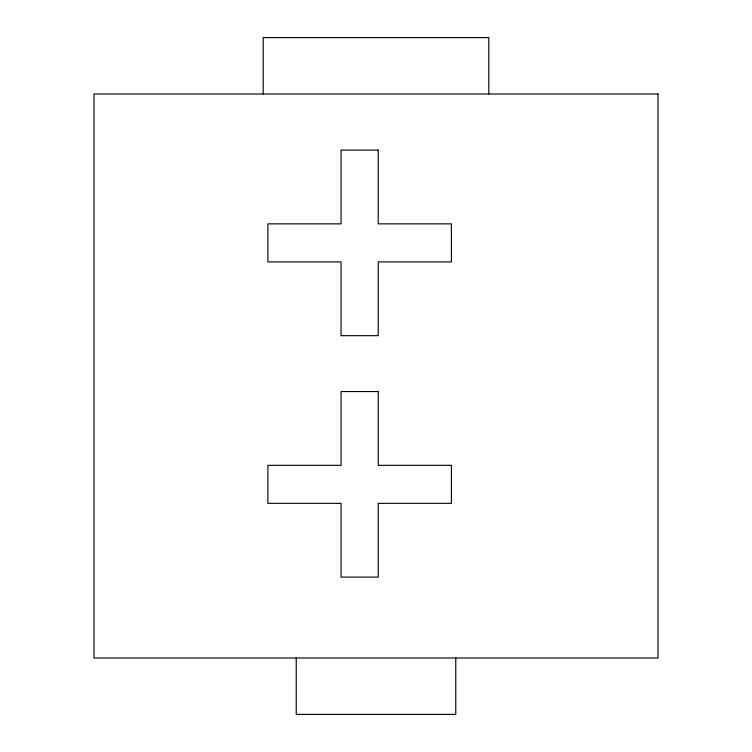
<?xml version="1.0" encoding="UTF-8"?>
<svg xmlns="http://www.w3.org/2000/svg" width="752" height="752" viewBox="0 0 752 752"><rect width="100%" height="100%" fill="white"/><g stroke="black" fill="none" stroke-linecap="round" stroke-linejoin="round"><path stroke-width="1.13" d="M488.8 94L488.8 37.6L263.2 37.6L263.2 94M455.759 658L455.759 714.4L296.241 714.4L296.241 658M658 94L94 94L94 658L658 658L658 94M378.228 150.109L341.06 150.109L341.06 223.87L267.872 223.87L267.872 261.903L341.06 261.903L341.06 335.665L378.228 335.665L378.228 261.903L451.407 261.903L451.407 223.87L378.228 223.87L378.228 150.109M378.228 391.557L341.06 391.557L341.06 465.319L267.872 465.319L267.872 503.351L341.06 503.351L341.06 577.104L378.228 577.104L378.228 503.351L451.407 503.351L451.407 465.319L378.228 465.319L378.228 391.557"/></g></svg>
